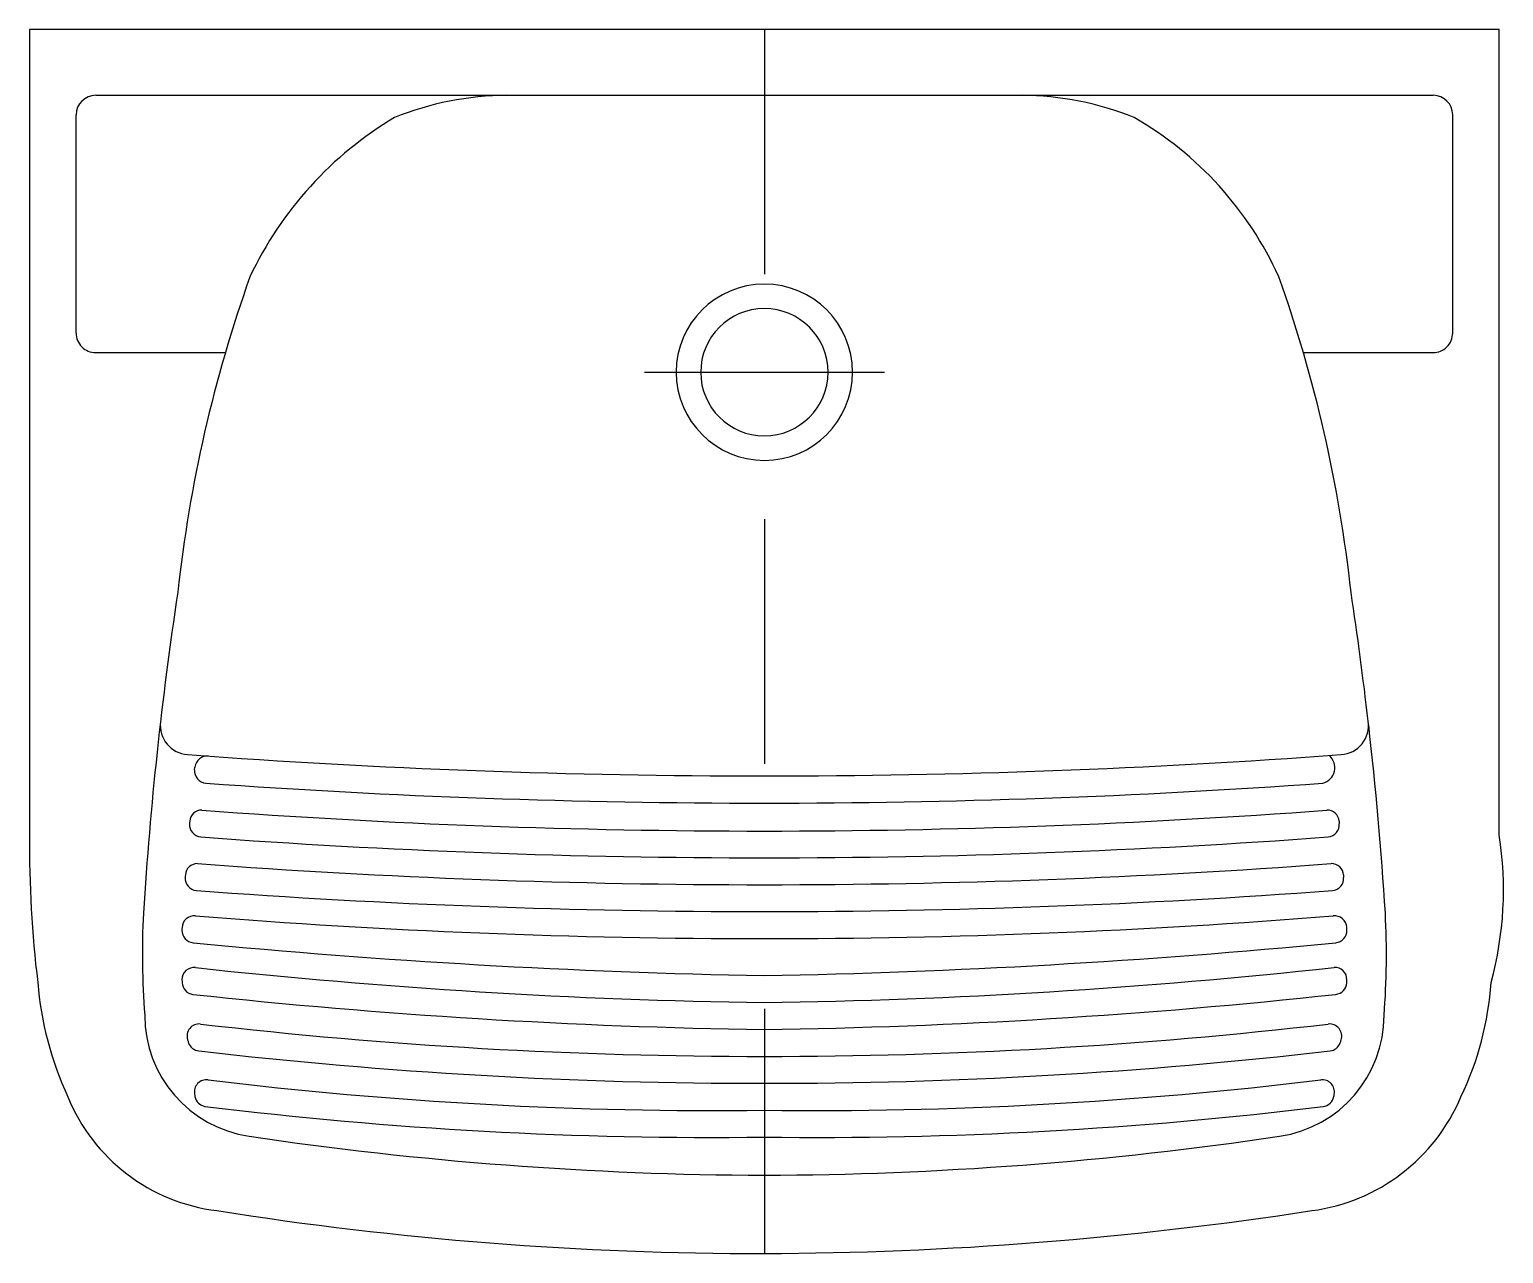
# Model space of a CAD drawing. Extents: x -1009.292 to -1008.69, y 830.998 to 831.498.
import ezdxf

# ---------------------------------------------------------------- set-up
doc = ezdxf.new("R2010")
doc.units = 0
doc.header["$LTSCALE"] = 0.2
doc.header["$MEASUREMENT"] = 0
doc.linetypes.add('AXES', pattern=[0.54, 0.3, -0.08, 0.08, -0.08])
doc.linetypes.add('CONTINU', pattern=[0])
doc.layers.get('0').update_dxf_attribs({"linetype": 'CONTINUOUS'})
doc.layers.add('DECA_EIXOS', color=5, linetype='AXES')

msp = doc.modelspace()

# ---------------------------------------------------------------- linework, layer by layer
at = {"linetype": 'CONTINUOUS', "flags": 128}
msp.add_lwpolyline([(-1008.69184, 831.49822), (-1009.29185, 831.49822), (-1009.29185, 831.16913, 0.03303), (-1009.2885, 831.10895, 0.087752), (-1009.27622, 831.06227, 0.271819), (-1009.21533, 831.01575, 0.039557), (-1008.99185, 830.99822, 0.03727), (-1008.76836, 831.01575, 0.266572), (-1008.70748, 831.06227, 0.09569), (-1008.69519, 831.10895, 0.106269), (-1008.69184, 831.16913)], format="xyb", close=True, dxfattribs=at)
at = {"linetype": 'CONTINU'}
for points in [[(-1009.26485, 831.47132, 0.414211), (-1009.27285, 831.46332)], [(-1009.09703, 831.47132, 0.094246), (-1009.14285, 831.46222)], [(-1008.84084, 831.46222, 0.094256), (-1008.88666, 831.47132)], [(-1008.71084, 831.46332, 0.414207), (-1008.71884, 831.47132)], [(-1009.14285, 831.46222, 0.149589), (-1009.20185, 831.39722)], [(-1008.78184, 831.39722, 0.156749), (-1008.84084, 831.46222)], [(-1009.20185, 831.39722, 0.058488), (-1009.23133, 831.26839)], [(-1008.75235, 831.26822, 0.058547), (-1008.78184, 831.39722)], [(-1008.99185, 831.39422, 1), (-1008.99185, 831.32222)], [(-1008.99185, 831.32222, 1), (-1008.99185, 831.39422)], [(-1008.99185, 831.38422, 1), (-1008.99185, 831.33222)], [(-1008.99185, 831.33222, 1), (-1008.99185, 831.38422)], [(-1009.27285, 831.37422, 0.414216), (-1009.26485, 831.36622)], [(-1008.71884, 831.36622, 0.414218), (-1008.71084, 831.37422)], [(-1009.23133, 831.26839, 0.021996), (-1009.24536, 831.13722)], [(-1008.74534, 831.21572, 0.00889), (-1008.75235, 831.26822)], [(-1009.2384, 831.21535, 0.426326), (-1009.22736, 831.20201)], [(-1008.75633, 831.20201, 0.435548), (-1008.74534, 831.21572)], [(-1008.73834, 831.13722, 0.012879), (-1008.74515, 831.21418)], [(-1009.22736, 831.20201, 0.036838), (-1008.75633, 831.20201)], [(-1009.21884, 831.20139, 0.413873), (-1009.22433, 831.19693)], [(-1008.76384, 831.19032, 0.598588), (-1008.76121, 831.20165, 0.598588)], [(-1009.22444, 831.19582, 0.421577), (-1009.21986, 831.19032)], [(-1009.21986, 831.19032, 0.035521), (-1008.76384, 831.19032)], [(-1009.22655, 831.17381, 0.415456), (-1009.22198, 831.16839)], [(-1009.22647, 831.17478, 0.000163), (-1009.22655, 831.17381)], [(-1009.22145, 831.17933, 0.412711), (-1009.22647, 831.17478)], [(-1009.22145, 831.17933, 0.037128), (-1008.76224, 831.17933)], [(-1008.75723, 831.17477, 0.412722), (-1008.76224, 831.17933)], [(-1008.76171, 831.16839, 0.415498), (-1008.75715, 831.17381)], [(-1009.22198, 831.16839, 0.037064), (-1008.76171, 831.16839)], [(-1009.22323, 831.15748, 0.417174), (-1009.22824, 831.15287)], [(-1009.22323, 831.15748, 0.037152), (-1008.76046, 831.15748)], [(-1008.75545, 831.15285, 0.417184), (-1008.76046, 831.15748)], [(-1009.22832, 831.15185, 0.411063), (-1009.22375, 831.1465)], [(-1009.22824, 831.15287, 0.000178), (-1009.22832, 831.15185)], [(-1008.75994, 831.1465, 0.411065), (-1008.75537, 831.15185)], [(-1009.22375, 831.1465, 0.037064), (-1008.75994, 831.1465)], [(-1009.24536, 831.13722, 0.032079), (-1009.24485, 831.09556)], [(-1009.22411, 831.13614, 0.432113), (-1009.22959, 831.13141)], [(-1009.22411, 831.13614, 0.039872), (-1008.75958, 831.13614)], [(-1008.7541, 831.13144, 0.432131), (-1008.75958, 831.13614)], [(-1008.73884, 831.09556, 0.032076), (-1008.73834, 831.13722)], [(-1009.22959, 831.13141, 0.000929), (-1009.22963, 831.13026)], [(-1009.22963, 831.13026, 0.395616), (-1009.22511, 831.12519)], [(-1008.75858, 831.12519, 0.395612), (-1008.75407, 831.13033)], [(-1008.75407, 831.13033, 0.00098), (-1008.7541, 831.13144)], [(-1009.22511, 831.12519, 0.019485), (-1008.99185, 831.11176)], [(-1008.99185, 831.11176, 0.019481), (-1008.75858, 831.12519)], [(-1009.22408, 831.11502, 0.456372), (-1009.22962, 831.10999)], [(-1009.22408, 831.11502, 0.023437), (-1008.99185, 831.10075)], [(-1008.99185, 831.10075, 0.023458), (-1008.75928, 831.11504)], [(-1008.75408, 831.11, 0.456382), (-1008.75928, 831.11504)], [(-1009.22962, 831.10999, 0.001014), (-1009.22958, 831.10886)], [(-1009.22958, 831.10886, 0.372345), (-1009.22512, 831.10407)], [(-1008.75858, 831.10406, 0.372309), (-1008.75411, 831.10885)], [(-1008.75411, 831.10885, 0.001022), (-1008.75408, 831.11)], [(-1009.22512, 831.10407, 0.023393), (-1008.99185, 831.08975)], [(-1008.99185, 831.08975, 0.023388), (-1008.75858, 831.10406)], [(-1009.24485, 831.09556, 0.371673), (-1009.20219, 831.04613)], [(-1008.7815, 831.04613, 0.371672), (-1008.73884, 831.09556)], [(-1009.22206, 831.09197, 0.542078), (-1009.22733, 831.08553)], [(-1009.22206, 831.09197, 0.029023), (-1008.99185, 831.07876)], [(-1008.99185, 831.07876, 0.029013), (-1008.76163, 831.09197)], [(-1008.75637, 831.08551, 0.542056), (-1008.76163, 831.09197)], [(-1009.22733, 831.08553, 0.009927), (-1009.22692, 831.08428)], [(-1009.22692, 831.08428, 0.286731), (-1009.22277, 831.08098)], [(-1008.76093, 831.08098, 0.286738), (-1008.75678, 831.08428)], [(-1008.75678, 831.08428, 0.009507), (-1008.75637, 831.08551)], [(-1009.22277, 831.08098, 0.028948), (-1008.99185, 831.06776)], [(-1008.99185, 831.06776, 0.028942), (-1008.76093, 831.08098)], [(-1009.21896, 831.06919, 0.507294), (-1009.22449, 831.0633)], [(-1009.21896, 831.06919, 0.0335), (-1008.99185, 831.05677)], [(-1008.99185, 831.05677, 0.033493), (-1008.76473, 831.06919)], [(-1008.7592, 831.0633, 0.507314), (-1008.76473, 831.06919)], [(-1009.22449, 831.0633, 0.000793), (-1009.22431, 831.06233)], [(-1009.22431, 831.06233, 0.325819), (-1009.22025, 831.05834)], [(-1008.76369, 831.05831, 0.325831), (-1008.75939, 831.06233)], [(-1008.75939, 831.06233, 0.000793), (-1008.7592, 831.0633)], [(-1009.22025, 831.05834, 0.033691), (-1008.99185, 831.04577)], [(-1008.99185, 831.04577, 0.033684), (-1008.76369, 831.05831)], [(-1009.20219, 831.04613, 0.035989), (-1008.99185, 831.03022)], [(-1008.99185, 831.03022, 0.036047), (-1008.7815, 831.04613)]]:
    msp.add_lwpolyline(points, format="xyb", dxfattribs=at)
for points in [[(-1009.26485, 831.47132), (-1008.71884, 831.47132)], [(-1009.27285, 831.37422), (-1009.27285, 831.46332)], [(-1008.71084, 831.37422), (-1008.71084, 831.46332)], [(-1009.26485, 831.36622), (-1009.21188, 831.36622)], [(-1008.77181, 831.36622), (-1008.71884, 831.36622)], [(-1009.22444, 831.19582), (-1009.22433, 831.19693)], [(-1008.75723, 831.17477), (-1008.75715, 831.17381)], [(-1008.75545, 831.15285), (-1008.75537, 831.15185)]]:
    msp.add_lwpolyline(points, dxfattribs=at)
at = {"layer": 'DECA_EIXOS'}
msp.add_line((-1008.99185, 831.49822), (-1008.99185, 830.99822), dxfattribs=at)
msp.add_lwpolyline([(-1009.04085, 831.35822), (-1008.94285, 831.35822)], dxfattribs=at)

doc.saveas('drawing.dxf')
